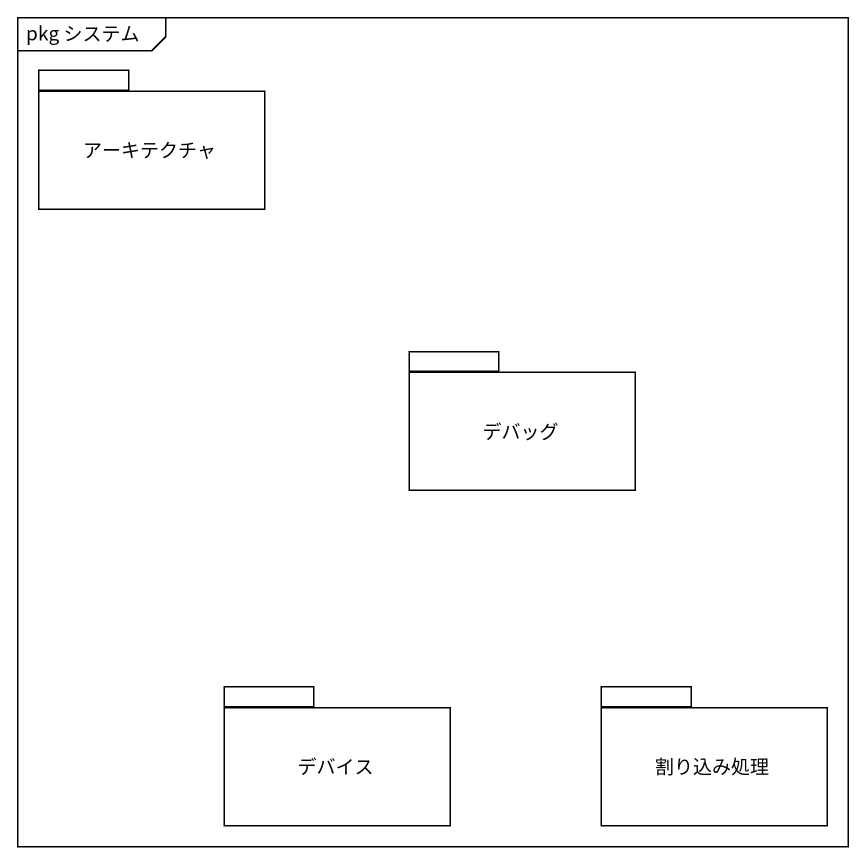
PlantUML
@startuml
mainframe pkg システム
package アーキテクチャ {
}
package デバッグ {
}
package デバイス {
}
package 割り込み処理 {
}
@enduml
